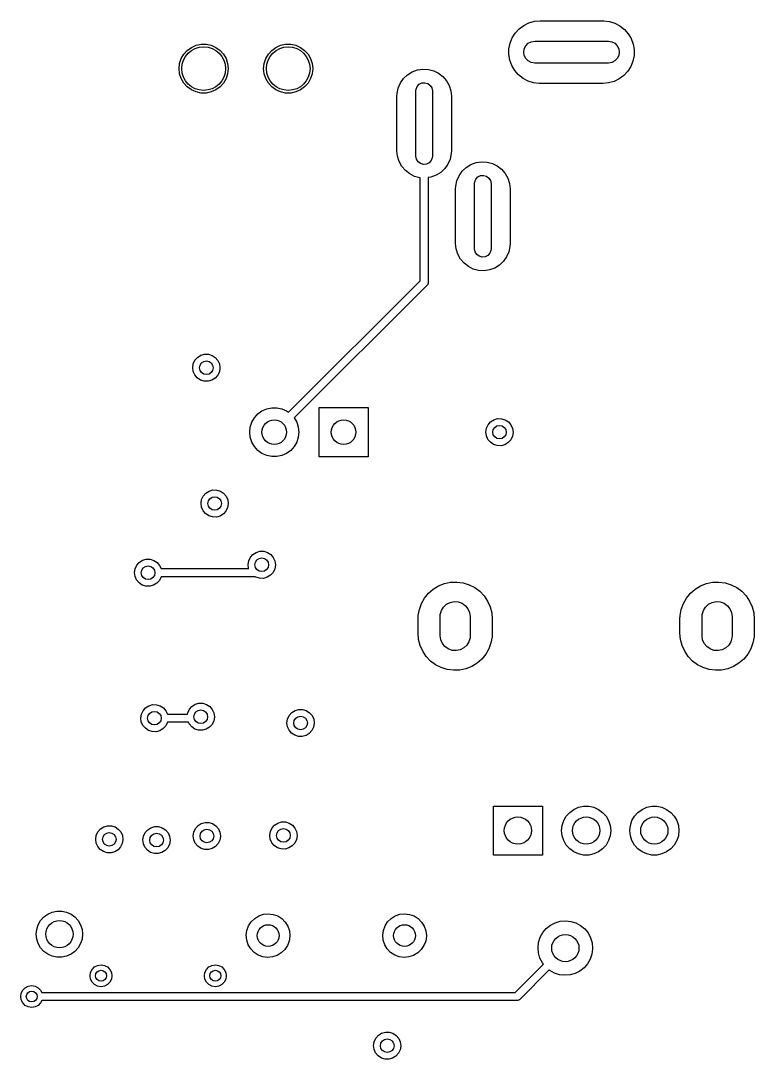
# Model space of a CAD drawing. Extents: x 74 to 207, y -143 to -33.
# Drawn here: x 177.4 to 204.28, y -71.9 to -33.8 of the extents above; entities that cross this region are included whole.
import ezdxf

# ---------------------------------------------------------------- set-up
doc = ezdxf.new("R2010")
doc.units = 0
doc.layers.add('BLACK', color=7, linetype='CONTINUOUS')

msp = doc.modelspace()

# ---------------------------------------------------------------- linework, layer by layer
at = {"layer": 'BLACK', "linetype": 'CONTINUOUS'}
for p, q in [((195.833, -33.9745), (196.022, -33.8814)), ((196.022, -33.8814), (196.224, -33.8243)), ((196.224, -33.8243), (196.434, -33.805)), ((196.434, -33.805), (198.734, -33.805)), ((198.734, -33.805), (198.764, -33.8054)), ((198.764, -33.8054), (198.973, -33.8301)), ((198.973, -33.8301), (199.174, -33.8925)), ((199.174, -33.8925), (199.36, -33.9905)), ((195.409, -34.4329), (195.522, -34.2549)), ((195.522, -34.2549), (195.665, -34.1004)), ((195.665, -34.1004), (195.833, -33.9745)), ((199.36, -33.9905), (199.526, -34.1208)), ((199.526, -34.1208), (199.664, -34.279)), ((199.664, -34.279), (199.772, -34.4599)), ((195.29, -34.8348), (195.331, -34.6284)), ((195.331, -34.6284), (195.409, -34.4329)), ((195.91, -34.7199), (195.999, -34.6314)), ((195.999, -34.6314), (196.11, -34.5746)), ((196.11, -34.5746), (196.234, -34.555)), ((196.234, -34.555), (198.934, -34.555)), ((198.934, -34.555), (199.058, -34.5746)), ((199.058, -34.5746), (199.169, -34.6314)), ((199.169, -34.6314), (199.258, -34.7199)), ((199.772, -34.4599), (199.845, -34.6574)), ((199.845, -34.6574), (199.88, -34.8648)), ((183.279, -35.1939), (183.373, -35.031)), ((183.373, -35.031), (183.499, -34.8912)), ((183.499, -34.8912), (183.651, -34.7806)), ((183.651, -34.7806), (183.823, -34.704)), ((183.823, -34.704), (184.007, -34.6649)), ((184.007, -34.6649), (184.195, -34.6649)), ((184.195, -34.6649), (184.379, -34.704)), ((184.379, -34.704), (184.551, -34.7806)), ((184.551, -34.7806), (184.703, -34.8912)), ((184.703, -34.8912), (184.829, -35.031)), ((184.829, -35.031), (184.923, -35.1939)), ((186.379, -35.1939), (186.473, -35.031)), ((186.473, -35.031), (186.599, -34.8912)), ((186.599, -34.8912), (186.751, -34.7806)), ((186.751, -34.7806), (186.923, -34.704)), ((186.923, -34.704), (187.107, -34.6649)), ((187.107, -34.6649), (187.295, -34.6649)), ((187.295, -34.6649), (187.479, -34.704)), ((187.479, -34.704), (187.651, -34.7806)), ((187.651, -34.7806), (187.803, -34.8912)), ((187.803, -34.8912), (187.929, -35.031)), ((187.929, -35.031), (188.023, -35.1939)), ((195.288, -35.0452), (195.29, -34.8348)), ((195.834, -34.955), (195.854, -34.8314)), ((195.854, -35.0786), (195.834, -34.955)), ((195.854, -34.8314), (195.91, -34.7199)), ((199.258, -34.7199), (199.314, -34.8314)), ((199.314, -34.8314), (199.334, -34.955)), ((199.334, -34.955), (199.314, -35.0786)), ((199.88, -34.8648), (199.878, -35.0752)), ((183.201, -35.56), (183.221, -35.3729)), ((183.221, -35.3729), (183.279, -35.1939)), ((184.923, -35.1939), (184.981, -35.3729)), ((184.981, -35.3729), (185.001, -35.56)), ((186.301, -35.56), (186.321, -35.3729)), ((186.321, -35.3729), (186.379, -35.1939)), ((188.023, -35.1939), (188.081, -35.3729)), ((188.081, -35.3729), (188.101, -35.56)), ((195.323, -35.2526), (195.288, -35.0452)), ((195.396, -35.4501), (195.323, -35.2526)), ((195.91, -35.1901), (195.854, -35.0786)), ((195.999, -35.2786), (195.91, -35.1901)), ((196.11, -35.3354), (195.999, -35.2786)), ((196.234, -35.355), (196.11, -35.3354)), ((198.934, -35.355), (196.234, -35.355)), ((199.058, -35.3354), (198.934, -35.355)), ((199.169, -35.2786), (199.058, -35.3354)), ((199.258, -35.1901), (199.169, -35.2786)), ((199.314, -35.0786), (199.258, -35.1901)), ((199.837, -35.2816), (199.759, -35.4771)), ((199.878, -35.0752), (199.837, -35.2816)), ((183.221, -35.7471), (183.201, -35.56)), ((183.279, -35.9261), (183.221, -35.7471)), ((184.981, -35.7471), (184.923, -35.9261)), ((185.001, -35.56), (184.981, -35.7471)), ((186.321, -35.7471), (186.301, -35.56)), ((186.379, -35.9261), (186.321, -35.7471)), ((188.081, -35.7471), (188.023, -35.9261)), ((188.101, -35.56), (188.081, -35.7471)), ((191.427, -35.9216), (191.574, -35.7827)), ((191.574, -35.7827), (191.746, -35.6762)), ((191.746, -35.6762), (191.935, -35.6064)), ((191.935, -35.6064), (192.135, -35.5762)), ((192.135, -35.5762), (192.337, -35.5868)), ((192.337, -35.5868), (192.533, -35.6377)), ((192.533, -35.6377), (192.714, -35.727)), ((192.714, -35.727), (192.874, -35.8508)), ((195.504, -35.631), (195.396, -35.4501)), ((195.642, -35.7892), (195.504, -35.631)), ((195.808, -35.9195), (195.642, -35.7892)), ((199.646, -35.6551), (199.504, -35.8096)), ((199.759, -35.4771), (199.646, -35.6551)), ((183.373, -36.089), (183.279, -35.9261)), ((183.499, -36.2288), (183.373, -36.089)), ((184.829, -36.089), (184.703, -36.2288)), ((184.923, -35.9261), (184.829, -36.089)), ((186.473, -36.089), (186.379, -35.9261)), ((186.599, -36.2288), (186.473, -36.089)), ((187.929, -36.089), (187.803, -36.2288)), ((188.023, -35.9261), (187.929, -36.089)), ((191.231, -36.2726), (191.311, -36.0871)), ((191.311, -36.0871), (191.427, -35.9216)), ((191.93, -36.2147), (192.005, -36.1342)), ((192.005, -36.1342), (192.104, -36.0859)), ((192.104, -36.0859), (192.213, -36.0764)), ((192.213, -36.0764), (192.319, -36.107)), ((192.319, -36.107), (192.406, -36.1735)), ((192.406, -36.1735), (192.464, -36.267)), ((192.874, -35.8508), (193.005, -36.0043)), ((193.005, -36.0043), (193.103, -36.1811)), ((193.103, -36.1811), (193.164, -36.3739)), ((195.994, -36.0175), (195.808, -35.9195)), ((196.195, -36.0799), (195.994, -36.0175)), ((196.404, -36.1046), (196.195, -36.0799)), ((196.434, -36.105), (196.404, -36.1046)), ((198.734, -36.105), (196.434, -36.105)), ((198.944, -36.0857), (198.734, -36.105)), ((199.146, -36.0286), (198.944, -36.0857)), ((199.335, -35.9355), (199.146, -36.0286)), ((199.504, -35.8096), (199.335, -35.9355)), ((183.651, -36.3394), (183.499, -36.2288)), ((183.823, -36.416), (183.651, -36.3394)), ((184.007, -36.4551), (183.823, -36.416)), ((184.195, -36.4551), (184.007, -36.4551)), ((184.379, -36.416), (184.195, -36.4551)), ((184.551, -36.3394), (184.379, -36.416)), ((184.703, -36.2288), (184.551, -36.3394)), ((186.751, -36.3394), (186.599, -36.2288)), ((186.923, -36.416), (186.751, -36.3394)), ((187.107, -36.4551), (186.923, -36.416)), ((187.295, -36.4551), (187.107, -36.4551)), ((187.479, -36.416), (187.295, -36.4551)), ((187.651, -36.3394), (187.479, -36.416)), ((187.803, -36.2288), (187.651, -36.3394)), ((191.184, -36.575), (191.189, -36.4705)), ((191.189, -36.4705), (191.231, -36.2726)), ((191.884, -36.375), (191.89, -36.3167)), ((191.884, -38.775), (191.884, -36.375)), ((191.89, -36.3167), (191.93, -36.2147)), ((192.464, -36.267), (192.484, -36.375)), ((192.484, -36.375), (192.484, -38.775)), ((193.164, -36.3739), (193.184, -36.575)), ((191.184, -38.575), (191.184, -36.575)), ((193.184, -36.575), (193.184, -38.575)), ((191.204, -38.7761), (191.184, -38.575)), ((191.265, -38.9689), (191.204, -38.7761)), ((191.904, -38.883), (191.884, -38.775)), ((192.478, -38.8333), (192.438, -38.9353)), ((192.484, -38.775), (192.478, -38.8333)), ((193.179, -38.6795), (193.137, -38.8774)), ((193.184, -38.575), (193.179, -38.6795)), ((191.363, -39.1457), (191.265, -38.9689)), ((191.494, -39.2992), (191.363, -39.1457)), ((191.962, -38.9765), (191.904, -38.883)), ((192.049, -39.043), (191.962, -38.9765)), ((192.155, -39.0736), (192.049, -39.043)), ((192.264, -39.0641), (192.155, -39.0736)), ((192.363, -39.0158), (192.264, -39.0641)), ((192.438, -38.9353), (192.363, -39.0158)), ((192.941, -39.2284), (192.794, -39.3673)), ((193.057, -39.0629), (192.941, -39.2284)), ((193.137, -38.8774), (193.057, -39.0629)), ((193.577, -39.3216), (193.724, -39.1827)), ((193.724, -39.1827), (193.896, -39.0762)), ((193.896, -39.0762), (194.085, -39.0064)), ((194.085, -39.0064), (194.285, -38.9762)), ((194.285, -38.9762), (194.487, -38.9868)), ((194.487, -38.9868), (194.683, -39.0377)), ((194.683, -39.0377), (194.864, -39.127)), ((194.864, -39.127), (195.024, -39.2508)), ((191.654, -39.423), (191.494, -39.2992)), ((191.835, -39.5123), (191.654, -39.423)), ((192.031, -39.5632), (191.835, -39.5123)), ((192.034, -39.5634), (192.031, -39.5632)), ((192.034, -43.3389), (192.034, -39.5634)), ((192.433, -39.5436), (192.334, -39.5585)), ((192.334, -39.5585), (192.334, -43.401)), ((192.622, -39.4738), (192.433, -39.5436)), ((192.794, -39.3673), (192.622, -39.4738)), ((193.381, -39.6726), (193.461, -39.4871)), ((193.461, -39.4871), (193.577, -39.3216)), ((194.08, -39.6147), (194.155, -39.5342)), ((194.155, -39.5342), (194.254, -39.4859)), ((194.254, -39.4859), (194.363, -39.4764)), ((194.363, -39.4764), (194.469, -39.507)), ((194.469, -39.507), (194.556, -39.5735)), ((194.556, -39.5735), (194.614, -39.667)), ((195.024, -39.2508), (195.155, -39.4043)), ((195.155, -39.4043), (195.253, -39.5811)), ((195.253, -39.5811), (195.314, -39.7739)), ((193.334, -39.975), (193.339, -39.8705)), ((193.334, -41.975), (193.334, -39.975)), ((193.339, -39.8705), (193.381, -39.6726)), ((194.034, -39.775), (194.04, -39.7167)), ((194.034, -42.175), (194.034, -39.775)), ((194.04, -39.7167), (194.08, -39.6147)), ((194.614, -39.667), (194.634, -39.775)), ((194.634, -39.775), (194.634, -42.175)), ((195.314, -39.7739), (195.334, -39.975)), ((195.334, -39.975), (195.334, -41.975)), ((193.354, -42.1761), (193.334, -41.975)), ((193.415, -42.3689), (193.354, -42.1761)), ((194.054, -42.283), (194.034, -42.175)), ((194.628, -42.2333), (194.588, -42.3353)), ((194.634, -42.175), (194.628, -42.2333)), ((195.287, -42.2774), (195.207, -42.4629)), ((195.329, -42.0795), (195.287, -42.2774)), ((195.334, -41.975), (195.329, -42.0795)), ((193.513, -42.5457), (193.415, -42.3689)), ((193.644, -42.6992), (193.513, -42.5457)), ((194.112, -42.3765), (194.054, -42.283)), ((194.199, -42.443), (194.112, -42.3765)), ((194.305, -42.4736), (194.199, -42.443)), ((194.414, -42.4641), (194.305, -42.4736)), ((194.513, -42.4158), (194.414, -42.4641)), ((194.588, -42.3353), (194.513, -42.4158)), ((195.091, -42.6284), (194.944, -42.7673)), ((195.207, -42.4629), (195.091, -42.6284)), ((193.804, -42.823), (193.644, -42.6992)), ((193.985, -42.9123), (193.804, -42.823)), ((194.181, -42.9632), (193.985, -42.9123)), ((194.383, -42.9738), (194.181, -42.9632)), ((194.583, -42.9436), (194.383, -42.9738)), ((194.772, -42.8738), (194.583, -42.9436)), ((194.944, -42.7673), (194.772, -42.8738)), ((187.208, -48.1649), (192.034, -43.3389)), ((192.334, -43.401), (192.329, -43.4201)), ((192.329, -43.4201), (192.329, -43.4398)), ((192.29, -43.5071), (187.423, -48.3742)), ((192.3, -43.49), (192.29, -43.5071)), ((192.314, -43.476), (192.3, -43.49)), ((192.319, -43.4569), (192.314, -43.476)), ((192.329, -43.4398), (192.319, -43.4569)), ((183.877, -46.152), (183.997, -46.0764)), ((183.997, -46.0764), (184.133, -46.0374)), ((184.133, -46.0374), (184.275, -46.0383)), ((184.275, -46.0383), (184.411, -46.0789)), ((184.411, -46.0789), (184.529, -46.156)), ((183.701, -46.5267), (183.723, -46.3866)), ((183.723, -46.3866), (183.783, -46.2583)), ((183.783, -46.2583), (183.877, -46.152)), ((184.529, -46.156), (184.622, -46.2634)), ((184.622, -46.2634), (184.681, -46.3925)), ((184.681, -46.3925), (184.701, -46.5328)), ((183.719, -46.6673), (183.701, -46.5267)), ((183.776, -46.797), (183.719, -46.6673)), ((183.868, -46.9055), (183.776, -46.797)), ((184.615, -46.8124), (184.52, -46.9175)), ((184.677, -46.6848), (184.615, -46.8124)), ((184.701, -46.545), (184.677, -46.6848)), ((184.701, -46.5328), (184.701, -46.545)), ((183.986, -46.9841), (183.868, -46.9055)), ((184.121, -47.0264), (183.986, -46.9841)), ((184.263, -47.029), (184.121, -47.0264)), ((184.399, -46.9917), (184.263, -47.029)), ((184.52, -46.9175), (184.399, -46.9917)), ((185.868, -48.5289), (185.962, -48.366)), ((185.962, -48.366), (186.088, -48.2262)), ((186.088, -48.2262), (186.24, -48.1156)), ((186.24, -48.1156), (186.412, -48.039)), ((186.412, -48.039), (186.596, -47.9999)), ((186.596, -47.9999), (186.784, -47.9999)), ((186.784, -47.9999), (186.968, -48.039)), ((186.968, -48.039), (187.14, -48.1156)), ((187.14, -48.1156), (187.208, -48.1649)), ((187.423, -48.3742), (187.512, -48.5289)), ((188.33, -49.795), (188.33, -47.995)), ((188.33, -47.995), (190.13, -47.995)), ((190.13, -47.995), (190.13, -49.795)), ((185.79, -48.895), (185.81, -48.7079)), ((185.81, -48.7079), (185.868, -48.5289)), ((187.512, -48.5289), (187.57, -48.7079)), ((187.57, -48.7079), (187.59, -48.895)), ((194.445, -48.8889), (194.467, -48.7488)), ((194.467, -48.7488), (194.527, -48.6205)), ((194.527, -48.6205), (194.621, -48.5142)), ((194.621, -48.5142), (194.741, -48.4386)), ((194.741, -48.4386), (194.877, -48.3996)), ((194.877, -48.3996), (195.019, -48.4005)), ((195.019, -48.4005), (195.155, -48.4411)), ((195.155, -48.4411), (195.274, -48.5182)), ((195.274, -48.5182), (195.366, -48.6256)), ((195.366, -48.6256), (195.425, -48.7547)), ((195.425, -48.7547), (195.445, -48.895)), ((185.81, -49.0821), (185.79, -48.895)), ((185.868, -49.2611), (185.81, -49.0821)), ((187.57, -49.0821), (187.512, -49.2611)), ((187.59, -48.895), (187.57, -49.0821)), ((194.463, -49.0295), (194.445, -48.8889)), ((194.521, -49.1592), (194.463, -49.0295)), ((195.421, -49.047), (195.36, -49.1746)), ((195.445, -48.9072), (195.421, -49.047)), ((195.445, -48.895), (195.445, -48.9072)), ((185.962, -49.424), (185.868, -49.2611)), ((186.088, -49.5638), (185.962, -49.424)), ((187.418, -49.424), (187.292, -49.5638)), ((187.512, -49.2611), (187.418, -49.424)), ((194.612, -49.2677), (194.521, -49.1592)), ((194.73, -49.3463), (194.612, -49.2677)), ((194.865, -49.3886), (194.73, -49.3463)), ((195.007, -49.3912), (194.865, -49.3886)), ((195.144, -49.3539), (195.007, -49.3912)), ((195.264, -49.2797), (195.144, -49.3539)), ((195.36, -49.1746), (195.264, -49.2797)), ((186.24, -49.6744), (186.088, -49.5638)), ((186.412, -49.751), (186.24, -49.6744)), ((186.596, -49.7901), (186.412, -49.751)), ((186.784, -49.7901), (186.596, -49.7901)), ((186.968, -49.751), (186.784, -49.7901)), ((187.14, -49.6744), (186.968, -49.751)), ((187.292, -49.5638), (187.14, -49.6744)), ((190.13, -49.795), (188.33, -49.795)), ((184.301, -51.0548), (184.438, -51.0158)), ((184.438, -51.0158), (184.58, -51.0167)), ((184.58, -51.0167), (184.715, -51.0573)), ((184.006, -51.5051), (184.027, -51.365)), ((184.027, -51.365), (184.088, -51.2367)), ((184.088, -51.2367), (184.182, -51.1304)), ((184.182, -51.1304), (184.301, -51.0548)), ((184.715, -51.0573), (184.834, -51.1344)), ((184.834, -51.1344), (184.927, -51.2418)), ((184.927, -51.2418), (184.986, -51.3709)), ((184.986, -51.3709), (185.006, -51.5112)), ((184.024, -51.6457), (184.006, -51.5051)), ((184.081, -51.7754), (184.024, -51.6457)), ((184.172, -51.8839), (184.081, -51.7754)), ((184.92, -51.7908), (184.825, -51.8959)), ((184.982, -51.6632), (184.92, -51.7908)), ((185.005, -51.5234), (184.982, -51.6632)), ((185.006, -51.5112), (185.005, -51.5234)), ((184.29, -51.9625), (184.172, -51.8839)), ((184.426, -52.0048), (184.29, -51.9625)), ((184.567, -52.0074), (184.426, -52.0048)), ((184.704, -51.9701), (184.567, -52.0074)), ((184.825, -51.8959), (184.704, -51.9701)), ((185.909, -53.3797), (186.029, -53.3041)), ((186.029, -53.3041), (186.165, -53.2651)), ((186.165, -53.2651), (186.307, -53.266)), ((186.307, -53.266), (186.443, -53.3066)), ((186.443, -53.3066), (186.561, -53.3837)), ((181.649, -53.7767), (181.743, -53.6704)), ((181.743, -53.6704), (181.863, -53.5948)), ((181.863, -53.5948), (181.999, -53.5558)), ((181.999, -53.5558), (182.141, -53.5567)), ((182.141, -53.5567), (182.277, -53.5973)), ((182.277, -53.5973), (182.396, -53.6744)), ((182.396, -53.6744), (182.488, -53.7818)), ((185.733, -53.7544), (185.755, -53.6143)), ((185.755, -53.6143), (185.815, -53.486)), ((185.815, -53.486), (185.909, -53.3797)), ((186.561, -53.3837), (186.654, -53.4911)), ((186.654, -53.4911), (186.713, -53.6202)), ((186.713, -53.6202), (186.733, -53.7605)), ((181.567, -54.0451), (181.589, -53.905)), ((181.586, -54.1857), (181.567, -54.0451)), ((181.589, -53.905), (181.649, -53.7767)), ((182.488, -53.7818), (182.543, -53.9012)), ((182.543, -53.9012), (185.754, -53.9012)), ((185.751, -53.895), (185.733, -53.7544)), ((185.754, -53.9012), (185.751, -53.895)), ((186.647, -54.0401), (186.552, -54.1452)), ((186.709, -53.9125), (186.647, -54.0401)), ((186.733, -53.7727), (186.709, -53.9125)), ((186.733, -53.7605), (186.733, -53.7727)), ((181.643, -54.3154), (181.586, -54.1857)), ((181.734, -54.4239), (181.643, -54.3154)), ((181.852, -54.5025), (181.734, -54.4239)), ((182.387, -54.4359), (182.266, -54.5101)), ((182.482, -54.3308), (182.387, -54.4359)), ((182.544, -54.2032), (182.482, -54.3308)), ((185.942, -54.2012), (182.544, -54.2012)), ((182.544, -54.2012), (182.544, -54.2032)), ((185.961, -54.1961), (185.942, -54.2012)), ((185.981, -54.1961), (185.961, -54.1961)), ((185.988, -54.1921), (185.981, -54.1961)), ((186.018, -54.2118), (185.988, -54.1921)), ((186.153, -54.2541), (186.018, -54.2118)), ((186.295, -54.2567), (186.153, -54.2541)), ((186.431, -54.2194), (186.295, -54.2567)), ((186.552, -54.1452), (186.431, -54.2194)), ((192.715, -54.5318), (192.929, -54.4474)), ((192.929, -54.4474), (193.154, -54.4001)), ((193.154, -54.4001), (193.384, -54.3915)), ((193.384, -54.3915), (193.612, -54.4217)), ((193.612, -54.4217), (193.832, -54.4899)), ((202.315, -54.5318), (202.529, -54.4474)), ((202.529, -54.4474), (202.754, -54.4001)), ((202.754, -54.4001), (202.984, -54.3915)), ((202.984, -54.3915), (203.212, -54.4217)), ((203.212, -54.4217), (203.432, -54.4899)), ((181.987, -54.5448), (181.852, -54.5025)), ((182.129, -54.5474), (181.987, -54.5448)), ((182.266, -54.5101), (182.129, -54.5474)), ((192.199, -54.9797), (192.345, -54.8019)), ((192.345, -54.8019), (192.519, -54.6511)), ((192.519, -54.6511), (192.715, -54.5318)), ((193.832, -54.4899), (194.037, -54.5941)), ((194.037, -54.5941), (194.221, -54.7314)), ((194.221, -54.7314), (194.38, -54.8978)), ((201.799, -54.9797), (201.945, -54.8019)), ((201.945, -54.8019), (202.119, -54.6511)), ((202.119, -54.6511), (202.315, -54.5318)), ((203.432, -54.4899), (203.637, -54.5941)), ((203.637, -54.5941), (203.821, -54.7314)), ((203.821, -54.7314), (203.98, -54.8978)), ((192.007, -55.3957), (192.085, -55.1795)), ((192.085, -55.1795), (192.199, -54.9797)), ((192.896, -55.3094), (193.006, -55.2084)), ((193.006, -55.2084), (193.139, -55.1406)), ((193.139, -55.1406), (193.285, -55.1111)), ((193.285, -55.1111), (193.434, -55.122)), ((193.434, -55.122), (193.575, -55.1726)), ((193.575, -55.1726), (193.697, -55.2591)), ((194.38, -54.8978), (194.508, -55.0886)), ((194.508, -55.0886), (194.603, -55.2983)), ((201.607, -55.3957), (201.685, -55.1795)), ((201.685, -55.1795), (201.799, -54.9797)), ((202.496, -55.3094), (202.606, -55.2084)), ((202.606, -55.2084), (202.739, -55.1406)), ((202.739, -55.1406), (202.885, -55.1111)), ((202.885, -55.1111), (203.034, -55.122)), ((203.034, -55.122), (203.175, -55.1726)), ((203.175, -55.1726), (203.297, -55.2591)), ((203.98, -54.8978), (204.108, -55.0886)), ((204.108, -55.0886), (204.203, -55.2983)), ((191.966, -55.622), (192.007, -55.3957)), ((192.77, -55.66), (192.776, -55.5797)), ((192.776, -55.5797), (192.818, -55.4363)), ((192.818, -55.4363), (192.896, -55.3094)), ((193.697, -55.2591), (193.79, -55.3751)), ((193.79, -55.3751), (193.85, -55.5121)), ((193.85, -55.5121), (193.87, -55.66)), ((194.603, -55.2983), (194.661, -55.5209)), ((194.661, -55.5209), (194.68, -55.75)), ((201.566, -55.622), (201.607, -55.3957)), ((202.37, -55.66), (202.376, -55.5797)), ((202.376, -55.5797), (202.418, -55.4363)), ((202.418, -55.4363), (202.496, -55.3094)), ((203.297, -55.2591), (203.39, -55.3751)), ((203.39, -55.3751), (203.45, -55.5121)), ((203.45, -55.5121), (203.47, -55.66)), ((204.203, -55.2983), (204.261, -55.5209)), ((204.261, -55.5209), (204.28, -55.75)), ((191.96, -55.75), (191.966, -55.622)), ((191.96, -56.27), (191.96, -55.75)), ((192.77, -56.36), (192.77, -55.66)), ((193.87, -55.66), (193.87, -56.36)), ((194.68, -55.75), (194.68, -56.27)), ((201.56, -55.75), (201.566, -55.622)), ((201.56, -56.27), (201.56, -55.75)), ((202.37, -56.36), (202.37, -55.66)), ((203.47, -55.66), (203.47, -56.36)), ((204.28, -55.75), (204.28, -56.27)), ((191.979, -56.4991), (191.96, -56.27)), ((192.79, -56.5079), (192.77, -56.36)), ((193.87, -56.36), (193.864, -56.4403)), ((194.68, -56.27), (194.674, -56.398)), ((201.579, -56.4991), (201.56, -56.27)), ((202.39, -56.5079), (202.37, -56.36)), ((203.47, -56.36), (203.464, -56.4403)), ((204.28, -56.27), (204.274, -56.398)), ((192.037, -56.7217), (191.979, -56.4991)), ((192.132, -56.9314), (192.037, -56.7217)), ((192.85, -56.6449), (192.79, -56.5079)), ((192.943, -56.7609), (192.85, -56.6449)), ((193.744, -56.7106), (193.634, -56.8116)), ((193.822, -56.5837), (193.744, -56.7106)), ((193.864, -56.4403), (193.822, -56.5837)), ((194.633, -56.6243), (194.555, -56.8405)), ((194.674, -56.398), (194.633, -56.6243)), ((201.637, -56.7217), (201.579, -56.4991)), ((201.732, -56.9314), (201.637, -56.7217)), ((202.45, -56.6449), (202.39, -56.5079)), ((202.543, -56.7609), (202.45, -56.6449)), ((203.344, -56.7106), (203.234, -56.8116)), ((203.422, -56.5837), (203.344, -56.7106)), ((203.464, -56.4403), (203.422, -56.5837)), ((204.233, -56.6243), (204.155, -56.8405)), ((204.274, -56.398), (204.233, -56.6243)), ((192.26, -57.1222), (192.132, -56.9314)), ((192.419, -57.2886), (192.26, -57.1222)), ((193.065, -56.8474), (192.943, -56.7609)), ((193.206, -56.898), (193.065, -56.8474)), ((193.355, -56.9089), (193.206, -56.898)), ((193.501, -56.8794), (193.355, -56.9089)), ((193.634, -56.8116), (193.501, -56.8794)), ((194.441, -57.0403), (194.295, -57.2181)), ((194.555, -56.8405), (194.441, -57.0403)), ((201.86, -57.1222), (201.732, -56.9314)), ((202.019, -57.2886), (201.86, -57.1222)), ((202.665, -56.8474), (202.543, -56.7609)), ((202.806, -56.898), (202.665, -56.8474)), ((202.955, -56.9089), (202.806, -56.898)), ((203.101, -56.8794), (202.955, -56.9089)), ((203.234, -56.8116), (203.101, -56.8794)), ((204.041, -57.0403), (203.895, -57.2181)), ((204.155, -56.8405), (204.041, -57.0403)), ((192.603, -57.4259), (192.419, -57.2886)), ((192.808, -57.5301), (192.603, -57.4259)), ((193.925, -57.4882), (193.711, -57.5726)), ((194.121, -57.3689), (193.925, -57.4882)), ((194.295, -57.2181), (194.121, -57.3689)), ((202.203, -57.4259), (202.019, -57.2886)), ((202.408, -57.5301), (202.203, -57.4259)), ((203.525, -57.4882), (203.311, -57.5726)), ((203.721, -57.3689), (203.525, -57.4882)), ((203.895, -57.2181), (203.721, -57.3689)), ((193.028, -57.5983), (192.808, -57.5301)), ((193.256, -57.6285), (193.028, -57.5983)), ((193.486, -57.6199), (193.256, -57.6285)), ((193.711, -57.5726), (193.486, -57.6199)), ((202.628, -57.5983), (202.408, -57.5301)), ((202.856, -57.6285), (202.628, -57.5983)), ((203.086, -57.6199), (202.856, -57.6285)), ((203.311, -57.5726), (203.086, -57.6199)), ((181.881, -59.1107), (181.975, -59.0044)), ((181.975, -59.0044), (182.094, -58.9288)), ((182.094, -58.9288), (182.231, -58.8898)), ((182.231, -58.8898), (182.373, -58.8907)), ((182.373, -58.8907), (182.508, -58.9313)), ((182.508, -58.9313), (182.627, -59.0084)), ((182.627, -59.0084), (182.72, -59.1158)), ((183.58, -59.0599), (183.674, -58.9536)), ((183.674, -58.9536), (183.793, -58.878)), ((183.793, -58.878), (183.93, -58.839)), ((183.93, -58.839), (184.072, -58.8399)), ((184.072, -58.8399), (184.207, -58.8805)), ((184.207, -58.8805), (184.326, -58.9576)), ((184.326, -58.9576), (184.419, -59.065)), ((181.799, -59.3791), (181.82, -59.239)), ((181.817, -59.5197), (181.799, -59.3791)), ((181.82, -59.239), (181.881, -59.1107)), ((182.72, -59.1158), (182.774, -59.2352)), ((182.774, -59.2352), (183.512, -59.2352)), ((183.512, -59.2352), (183.519, -59.1882)), ((183.519, -59.1882), (183.58, -59.0599)), ((184.419, -59.065), (184.478, -59.1941)), ((184.497, -59.3466), (184.474, -59.4864)), ((184.478, -59.1941), (184.498, -59.3344)), ((184.498, -59.3344), (184.497, -59.3466)), ((187.155, -59.5569), (187.177, -59.4168)), ((187.177, -59.4168), (187.237, -59.2885)), ((187.237, -59.2885), (187.331, -59.1822)), ((187.331, -59.1822), (187.451, -59.1066)), ((187.451, -59.1066), (187.587, -59.0676)), ((187.587, -59.0676), (187.729, -59.0685)), ((187.729, -59.0685), (187.865, -59.1091)), ((187.865, -59.1091), (187.984, -59.1862)), ((187.984, -59.1862), (188.076, -59.2936)), ((188.076, -59.2936), (188.135, -59.4227)), ((181.874, -59.6494), (181.817, -59.5197)), ((181.965, -59.7579), (181.874, -59.6494)), ((182.083, -59.8365), (181.965, -59.7579)), ((182.618, -59.7699), (182.497, -59.8441)), ((182.713, -59.6648), (182.618, -59.7699)), ((182.775, -59.5372), (182.713, -59.6648)), ((183.545, -59.5352), (182.775, -59.5352)), ((182.775, -59.5352), (182.775, -59.5372)), ((183.573, -59.5986), (183.545, -59.5352)), ((183.664, -59.7071), (183.573, -59.5986)), ((183.782, -59.7857), (183.664, -59.7071)), ((183.918, -59.828), (183.782, -59.7857)), ((184.196, -59.7933), (184.059, -59.8306)), ((184.317, -59.7191), (184.196, -59.7933)), ((184.412, -59.614), (184.317, -59.7191)), ((184.474, -59.4864), (184.412, -59.614)), ((187.174, -59.6975), (187.155, -59.5569)), ((187.231, -59.8272), (187.174, -59.6975)), ((188.132, -59.715), (188.07, -59.8426)), ((188.155, -59.5752), (188.132, -59.715)), ((188.135, -59.4227), (188.155, -59.563)), ((188.155, -59.563), (188.155, -59.5752)), ((182.219, -59.8788), (182.083, -59.8365)), ((182.36, -59.8814), (182.219, -59.8788)), ((182.497, -59.8441), (182.36, -59.8814)), ((184.059, -59.8306), (183.918, -59.828)), ((187.322, -59.9357), (187.231, -59.8272)), ((187.44, -60.0143), (187.322, -59.9357)), ((187.575, -60.0566), (187.44, -60.0143)), ((187.717, -60.0592), (187.575, -60.0566)), ((187.854, -60.0219), (187.717, -60.0592)), ((187.975, -59.9477), (187.854, -60.0219)), ((188.07, -59.8426), (187.975, -59.9477)), ((194.72, -64.41), (194.72, -62.61)), ((194.72, -62.61), (196.52, -62.61)), ((196.52, -62.61), (196.52, -64.41)), ((197.392, -62.981), (197.518, -62.8412)), ((197.518, -62.8412), (197.67, -62.7306)), ((197.67, -62.7306), (197.842, -62.654)), ((197.842, -62.654), (198.026, -62.6149)), ((198.026, -62.6149), (198.214, -62.6149)), ((198.214, -62.6149), (198.398, -62.654)), ((198.398, -62.654), (198.57, -62.7306)), ((198.57, -62.7306), (198.722, -62.8412)), ((198.722, -62.8412), (198.848, -62.981)), ((199.892, -62.981), (200.018, -62.8412)), ((200.018, -62.8412), (200.17, -62.7306)), ((200.17, -62.7306), (200.342, -62.654)), ((200.342, -62.654), (200.526, -62.6149)), ((200.526, -62.6149), (200.714, -62.6149)), ((200.714, -62.6149), (200.898, -62.654)), ((200.898, -62.654), (201.07, -62.7306)), ((201.07, -62.7306), (201.222, -62.8412)), ((201.222, -62.8412), (201.348, -62.981)), ((184.016, -63.2525), (184.153, -63.2135)), ((184.153, -63.2135), (184.294, -63.2144)), ((184.294, -63.2144), (184.43, -63.255)), ((186.821, -63.232), (186.957, -63.193)), ((186.957, -63.193), (187.099, -63.1939)), ((187.099, -63.1939), (187.235, -63.2345)), ((197.24, -63.3229), (197.298, -63.1439)), ((197.298, -63.1439), (197.392, -62.981)), ((198.848, -62.981), (198.942, -63.1439)), ((198.942, -63.1439), (199, -63.3229)), ((199.74, -63.3229), (199.798, -63.1439)), ((199.798, -63.1439), (199.892, -62.981)), ((201.348, -62.981), (201.442, -63.1439)), ((201.442, -63.1439), (201.5, -63.3229)), ((180.167, -63.684), (180.227, -63.5557)), ((180.227, -63.5557), (180.321, -63.4494)), ((180.321, -63.4494), (180.441, -63.3738)), ((180.441, -63.3738), (180.577, -63.3348)), ((180.577, -63.3348), (180.719, -63.3357)), ((180.719, -63.3357), (180.855, -63.3763)), ((180.855, -63.3763), (180.973, -63.4534)), ((180.973, -63.4534), (181.066, -63.5608)), ((181.066, -63.5608), (181.125, -63.6899)), ((181.897, -63.7121), (181.957, -63.5838)), ((181.957, -63.5838), (182.051, -63.4775)), ((182.051, -63.4775), (182.171, -63.4019)), ((182.171, -63.4019), (182.307, -63.3629)), ((182.307, -63.3629), (182.449, -63.3638)), ((182.449, -63.3638), (182.584, -63.4044)), ((182.584, -63.4044), (182.703, -63.4815)), ((182.703, -63.4815), (182.796, -63.5889)), ((182.796, -63.5889), (182.855, -63.718)), ((183.721, -63.7028), (183.742, -63.5627)), ((183.742, -63.5627), (183.803, -63.4344)), ((183.803, -63.4344), (183.896, -63.3281)), ((183.896, -63.3281), (184.016, -63.2525)), ((184.43, -63.255), (184.549, -63.3321)), ((184.549, -63.3321), (184.642, -63.4395)), ((184.642, -63.4395), (184.7, -63.5685)), ((184.7, -63.5685), (184.72, -63.7089)), ((186.525, -63.6823), (186.547, -63.5422)), ((186.547, -63.5422), (186.607, -63.4139)), ((186.607, -63.4139), (186.701, -63.3077)), ((186.701, -63.3077), (186.821, -63.232)), ((187.235, -63.2345), (187.354, -63.3116)), ((187.354, -63.3116), (187.446, -63.419)), ((187.446, -63.419), (187.505, -63.5481)), ((187.505, -63.5481), (187.525, -63.6884)), ((197.22, -63.51), (197.24, -63.3229)), ((197.24, -63.6971), (197.22, -63.51)), ((199, -63.3229), (199.02, -63.51)), ((199.02, -63.51), (199, -63.6971)), ((199.72, -63.51), (199.74, -63.3229)), ((199.74, -63.6971), (199.72, -63.51)), ((201.5, -63.3229), (201.52, -63.51)), ((201.52, -63.51), (201.5, -63.6971)), ((180.145, -63.8241), (180.167, -63.684)), ((180.163, -63.9647), (180.145, -63.8241)), ((180.22, -64.0944), (180.163, -63.9647)), ((181.121, -63.9822), (181.059, -64.1098)), ((181.145, -63.8424), (181.121, -63.9822)), ((181.125, -63.6899), (181.145, -63.8302)), ((181.145, -63.8302), (181.145, -63.8424)), ((181.875, -63.8522), (181.897, -63.7121)), ((181.893, -63.9928), (181.875, -63.8522)), ((182.875, -63.8705), (182.851, -64.0103)), ((182.855, -63.718), (182.875, -63.8583)), ((182.875, -63.8583), (182.875, -63.8705)), ((183.739, -63.8433), (183.721, -63.7028)), ((183.796, -63.9731), (183.739, -63.8433)), ((183.887, -64.0816), (183.796, -63.9731)), ((184.635, -63.9885), (184.54, -64.0936)), ((184.697, -63.8609), (184.635, -63.9885)), ((184.72, -63.7211), (184.697, -63.8609)), ((184.72, -63.7089), (184.72, -63.7211)), ((186.544, -63.8229), (186.525, -63.6823)), ((186.601, -63.9526), (186.544, -63.8229)), ((186.692, -64.0612), (186.601, -63.9526)), ((187.44, -63.968), (187.345, -64.0731)), ((187.502, -63.8404), (187.44, -63.968)), ((187.525, -63.7006), (187.502, -63.8404)), ((187.525, -63.6884), (187.525, -63.7006)), ((197.298, -63.8761), (197.24, -63.6971)), ((197.392, -64.039), (197.298, -63.8761)), ((198.942, -63.8761), (198.848, -64.039)), ((199, -63.6971), (198.942, -63.8761)), ((199.798, -63.8761), (199.74, -63.6971)), ((199.892, -64.039), (199.798, -63.8761)), ((201.442, -63.8761), (201.348, -64.039)), ((201.5, -63.6971), (201.442, -63.8761)), ((180.312, -64.2029), (180.22, -64.0944)), ((180.43, -64.2815), (180.312, -64.2029)), ((180.565, -64.3238), (180.43, -64.2815)), ((180.707, -64.3264), (180.565, -64.3238)), ((180.843, -64.2891), (180.707, -64.3264)), ((180.964, -64.2149), (180.843, -64.2891)), ((181.059, -64.1098), (180.964, -64.2149)), ((181.95, -64.1225), (181.893, -63.9928)), ((182.041, -64.2311), (181.95, -64.1225)), ((182.159, -64.3096), (182.041, -64.2311)), ((182.295, -64.3519), (182.159, -64.3096)), ((182.437, -64.3545), (182.295, -64.3519)), ((182.573, -64.3172), (182.437, -64.3545)), ((182.694, -64.243), (182.573, -64.3172)), ((182.789, -64.1379), (182.694, -64.243)), ((182.851, -64.0103), (182.789, -64.1379)), ((184.005, -64.1602), (183.887, -64.0816)), ((184.141, -64.2024), (184.005, -64.1602)), ((184.282, -64.205), (184.141, -64.2024)), ((184.419, -64.1678), (184.282, -64.205)), ((184.54, -64.0936), (184.419, -64.1678)), ((186.81, -64.1397), (186.692, -64.0612)), ((186.945, -64.182), (186.81, -64.1397)), ((187.087, -64.1846), (186.945, -64.182)), ((187.224, -64.1473), (187.087, -64.1846)), ((187.345, -64.0731), (187.224, -64.1473)), ((197.518, -64.1788), (197.392, -64.039)), ((197.67, -64.2894), (197.518, -64.1788)), ((197.842, -64.366), (197.67, -64.2894)), ((198.026, -64.4051), (197.842, -64.366)), ((198.398, -64.366), (198.214, -64.4051)), ((198.57, -64.2894), (198.398, -64.366)), ((198.722, -64.1788), (198.57, -64.2894)), ((198.848, -64.039), (198.722, -64.1788)), ((200.018, -64.1788), (199.892, -64.039)), ((200.17, -64.2894), (200.018, -64.1788)), ((200.342, -64.366), (200.17, -64.2894)), ((200.526, -64.4051), (200.342, -64.366)), ((200.898, -64.366), (200.714, -64.4051)), ((201.07, -64.2894), (200.898, -64.366)), ((201.222, -64.1788), (201.07, -64.2894)), ((201.348, -64.039), (201.222, -64.1788)), ((196.52, -64.41), (194.72, -64.41)), ((198.214, -64.4051), (198.026, -64.4051)), ((200.714, -64.4051), (200.526, -64.4051)), ((178.247, -66.6783), (178.391, -66.5739)), ((178.391, -66.5739), (178.553, -66.5016)), ((178.553, -66.5016), (178.727, -66.4647)), ((178.727, -66.4647), (178.905, -66.4647)), ((178.905, -66.4647), (179.079, -66.5016)), ((179.079, -66.5016), (179.241, -66.5739)), ((179.241, -66.5739), (179.385, -66.6783)), ((185.973, -66.7304), (186.125, -66.6369)), ((186.125, -66.6369), (186.293, -66.5795)), ((186.293, -66.5795), (186.471, -66.5608)), ((186.471, -66.5608), (186.648, -66.5819)), ((186.648, -66.5819), (186.816, -66.6418)), ((186.816, -66.6418), (186.966, -66.7373)), ((190.973, -66.7304), (191.125, -66.6369)), ((191.125, -66.6369), (191.293, -66.5795)), ((191.293, -66.5795), (191.471, -66.5608)), ((191.471, -66.5608), (191.648, -66.5819)), ((191.648, -66.5819), (191.816, -66.6418)), ((191.816, -66.6418), (191.966, -66.7373)), ((177.985, -67.1333), (178.039, -66.9643)), ((178.039, -66.9643), (178.128, -66.8104)), ((178.128, -66.8104), (178.247, -66.6783)), ((179.385, -66.6783), (179.504, -66.8104)), ((179.504, -66.8104), (179.593, -66.9643)), ((179.593, -66.9643), (179.647, -67.1333)), ((185.688, -67.1727), (185.749, -67.0051)), ((185.749, -67.0051), (185.845, -66.8552)), ((185.845, -66.8552), (185.973, -66.7304)), ((186.966, -66.7373), (187.092, -66.8639)), ((187.092, -66.8639), (187.187, -67.0151)), ((187.187, -67.0151), (187.245, -67.1836)), ((190.688, -67.1727), (190.749, -67.0051)), ((190.749, -67.0051), (190.845, -66.8552)), ((190.845, -66.8552), (190.973, -66.7304)), ((191.966, -66.7373), (192.092, -66.8639)), ((192.092, -66.8639), (192.187, -67.0151)), ((192.187, -67.0151), (192.245, -67.1836)), ((196.658, -67.1035), (196.81, -66.9812)), ((196.81, -66.9812), (196.983, -66.8908)), ((196.983, -66.8908), (197.171, -66.8357)), ((197.171, -66.8357), (197.365, -66.818)), ((197.365, -66.818), (197.559, -66.8384)), ((197.559, -66.8384), (197.746, -66.8961)), ((197.746, -66.8961), (197.917, -66.989)), ((197.917, -66.989), (198.068, -67.1134)), ((177.966, -67.31), (177.985, -67.1333)), ((177.985, -67.4867), (177.966, -67.31)), ((179.647, -67.1333), (179.666, -67.31)), ((179.666, -67.31), (179.647, -67.4867)), ((185.665, -67.3496), (185.688, -67.1727)), ((185.683, -67.5271), (185.665, -67.3496)), ((187.265, -67.3831), (187.24, -67.5598)), ((187.245, -67.1836), (187.265, -67.3608)), ((187.265, -67.3608), (187.265, -67.3831)), ((190.665, -67.3496), (190.688, -67.1727)), ((190.683, -67.5271), (190.665, -67.3496)), ((192.265, -67.3831), (192.24, -67.5598)), ((192.245, -67.1836), (192.265, -67.3608)), ((192.265, -67.3608), (192.265, -67.3831)), ((196.439, -67.4241), (196.533, -67.253)), ((196.533, -67.253), (196.658, -67.1035)), ((198.068, -67.1134), (198.191, -67.2646)), ((198.191, -67.2646), (198.283, -67.4369)), ((178.039, -67.6557), (177.985, -67.4867)), ((178.128, -67.8096), (178.039, -67.6557)), ((179.593, -67.6557), (179.504, -67.8096)), ((179.647, -67.4867), (179.593, -67.6557)), ((185.739, -67.6964), (185.683, -67.5271)), ((185.831, -67.8489), (185.739, -67.6964)), ((187.177, -67.7265), (187.078, -67.875)), ((187.24, -67.5598), (187.177, -67.7265)), ((190.739, -67.6964), (190.683, -67.5271)), ((190.831, -67.8489), (190.739, -67.6964)), ((192.177, -67.7265), (192.078, -67.875)), ((192.24, -67.5598), (192.177, -67.7265)), ((196.358, -67.804), (196.38, -67.6101)), ((196.38, -67.6101), (196.439, -67.4241)), ((198.283, -67.4369), (198.339, -67.6238)), ((198.339, -67.6238), (198.358, -67.818)), ((178.247, -67.9417), (178.128, -67.8096)), ((178.391, -68.0461), (178.247, -67.9417)), ((178.553, -68.1184), (178.391, -68.0461)), ((178.727, -68.1553), (178.553, -68.1184)), ((178.905, -68.1553), (178.727, -68.1553)), ((179.079, -68.1184), (178.905, -68.1553)), ((179.241, -68.0461), (179.079, -68.1184)), ((179.385, -67.9417), (179.241, -68.0461)), ((179.504, -67.8096), (179.385, -67.9417)), ((185.955, -67.9772), (185.831, -67.8489)), ((186.104, -68.0749), (185.955, -67.9772)), ((186.272, -68.137), (186.104, -68.0749)), ((186.448, -68.1606), (186.272, -68.137)), ((186.626, -68.1445), (186.448, -68.1606)), ((186.796, -68.0893), (186.626, -68.1445)), ((186.949, -67.998), (186.796, -68.0893)), ((187.078, -67.875), (186.949, -67.998)), ((190.955, -67.9772), (190.831, -67.8489)), ((191.104, -68.0749), (190.955, -67.9772)), ((191.272, -68.137), (191.104, -68.0749)), ((191.448, -68.1606), (191.272, -68.137)), ((191.626, -68.1445), (191.448, -68.1606)), ((191.796, -68.0893), (191.626, -68.1445)), ((191.949, -67.998), (191.796, -68.0893)), ((192.078, -67.875), (191.949, -67.998)), ((196.374, -67.9985), (196.358, -67.804)), ((196.428, -68.1861), (196.374, -67.9985)), ((198.333, -68.0395), (198.272, -68.2247)), ((198.358, -67.8459), (198.333, -68.0395)), ((198.358, -67.818), (198.358, -67.8459)), ((180.016, -68.5989), (180.105, -68.5104)), ((180.105, -68.5104), (180.216, -68.4536)), ((180.216, -68.4536), (180.34, -68.434)), ((180.34, -68.434), (180.464, -68.4536)), ((180.464, -68.4536), (180.575, -68.5104)), ((180.575, -68.5104), (180.664, -68.5989)), ((184.207, -68.5989), (184.296, -68.5104)), ((184.296, -68.5104), (184.407, -68.4536)), ((184.407, -68.4536), (184.531, -68.434)), ((184.531, -68.434), (184.655, -68.4536)), ((184.655, -68.4536), (184.766, -68.5104)), ((184.766, -68.5104), (184.855, -68.5989)), ((195.518, -69.446), (196.556, -68.4081)), ((196.517, -68.3597), (196.428, -68.1861)), ((196.556, -68.4081), (196.517, -68.3597)), ((198.048, -68.5422), (197.894, -68.6623)), ((198.175, -68.3944), (198.048, -68.5422)), ((198.272, -68.2247), (198.175, -68.3944)), ((179.94, -68.834), (179.96, -68.7104)), ((179.96, -68.9576), (179.94, -68.834)), ((179.96, -68.7104), (180.016, -68.5989)), ((180.664, -68.5989), (180.72, -68.7104)), ((180.72, -68.7104), (180.74, -68.834)), ((180.74, -68.834), (180.72, -68.9576)), ((184.131, -68.834), (184.151, -68.7104)), ((184.151, -68.9576), (184.131, -68.834)), ((184.151, -68.7104), (184.207, -68.5989)), ((184.855, -68.5989), (184.911, -68.7104)), ((184.911, -68.7104), (184.931, -68.834)), ((184.931, -68.834), (184.911, -68.9576)), ((196.767, -68.6215), (195.686, -69.7021)), ((196.787, -68.6391), (196.767, -68.6215)), ((196.958, -68.7344), (196.787, -68.6391)), ((197.143, -68.7947), (196.958, -68.7344)), ((197.337, -68.8178), (197.143, -68.7947)), ((197.532, -68.8028), (197.337, -68.8178)), ((197.72, -68.7503), (197.532, -68.8028)), ((197.894, -68.6623), (197.72, -68.7503)), ((177.476, -69.3609), (177.565, -69.2724)), ((177.565, -69.2724), (177.676, -69.2156)), ((177.676, -69.2156), (177.8, -69.196)), ((177.8, -69.196), (177.924, -69.2156)), ((177.924, -69.2156), (178.035, -69.2724)), ((178.035, -69.2724), (178.124, -69.3609)), ((180.016, -69.0691), (179.96, -68.9576)), ((180.105, -69.1576), (180.016, -69.0691)), ((180.216, -69.2144), (180.105, -69.1576)), ((180.34, -69.234), (180.216, -69.2144)), ((180.464, -69.2144), (180.34, -69.234)), ((180.575, -69.1576), (180.464, -69.2144)), ((180.664, -69.0691), (180.575, -69.1576)), ((180.72, -68.9576), (180.664, -69.0691)), ((184.207, -69.0691), (184.151, -68.9576)), ((184.296, -69.1576), (184.207, -69.0691)), ((184.407, -69.2144), (184.296, -69.1576)), ((184.531, -69.234), (184.407, -69.2144)), ((184.655, -69.2144), (184.531, -69.234)), ((184.766, -69.1576), (184.655, -69.2144)), ((184.855, -69.0691), (184.766, -69.1576)), ((184.911, -68.9576), (184.855, -69.0691)), ((177.4, -69.596), (177.42, -69.4724)), ((177.42, -69.7196), (177.4, -69.596)), ((177.42, -69.4724), (177.476, -69.3609)), ((178.124, -69.3609), (178.167, -69.446)), ((178.167, -69.446), (195.518, -69.446)), ((195.686, -69.7021), (195.669, -69.7119)), ((177.476, -69.8311), (177.42, -69.7196)), ((177.565, -69.9196), (177.476, -69.8311)), ((177.676, -69.9764), (177.565, -69.9196)), ((177.8, -69.996), (177.676, -69.9764)), ((177.924, -69.9764), (177.8, -69.996)), ((178.035, -69.9196), (177.924, -69.9764)), ((178.124, -69.8311), (178.035, -69.9196)), ((178.167, -69.746), (178.124, -69.8311)), ((195.58, -69.746), (178.167, -69.746)), ((195.599, -69.7409), (195.58, -69.746)), ((195.619, -69.7409), (195.599, -69.7409)), ((195.636, -69.731), (195.619, -69.7409)), ((195.655, -69.7259), (195.636, -69.731)), ((195.669, -69.7119), (195.655, -69.7259)), ((190.352, -71.2532), (190.412, -71.1249)), ((190.412, -71.1249), (190.506, -71.0186)), ((190.506, -71.0186), (190.626, -70.943)), ((190.626, -70.943), (190.762, -70.904)), ((190.762, -70.904), (190.904, -70.9049)), ((190.904, -70.9049), (191.04, -70.9455)), ((191.04, -70.9455), (191.159, -71.0226)), ((191.159, -71.0226), (191.251, -71.13)), ((191.251, -71.13), (191.31, -71.2591)), ((190.33, -71.3933), (190.352, -71.2532)), ((190.349, -71.5339), (190.33, -71.3933)), ((190.406, -71.6636), (190.349, -71.5339)), ((191.307, -71.5514), (191.245, -71.679)), ((191.33, -71.4116), (191.307, -71.5514)), ((191.31, -71.2591), (191.33, -71.3994)), ((191.33, -71.3994), (191.33, -71.4116)), ((190.497, -71.7721), (190.406, -71.6636)), ((190.615, -71.8507), (190.497, -71.7721)), ((190.75, -71.893), (190.615, -71.8507)), ((190.892, -71.8956), (190.75, -71.893)), ((191.029, -71.8583), (190.892, -71.8956)), ((191.15, -71.7841), (191.029, -71.8583)), ((191.245, -71.679), (191.15, -71.7841))]:
    msp.add_line(p, q, dxfattribs=at)
at = {"layer": 'BLACK'}
for centre, radius in [((184.101, -35.56), 0.8), ((187.201, -35.56), 0.8), ((184.201, -46.5328), 0.25), ((186.69, -48.895), 0.45), ((189.23, -48.895), 0.45), ((194.945, -48.895), 0.25), ((184.506, -51.5112), 0.25), ((186.233, -53.7605), 0.25), ((182.067, -54.0512), 0.25), ((182.299, -59.3852), 0.25), ((183.998, -59.3344), 0.25), ((187.655, -59.563), 0.25), ((195.62, -63.51), 0.5), ((198.12, -63.51), 0.5), ((200.62, -63.51), 0.5), ((180.645, -63.8302), 0.25), ((182.375, -63.8583), 0.25), ((184.22, -63.7089), 0.25), ((187.025, -63.6884), 0.25), ((178.816, -67.31), 0.5), ((186.465, -67.3608), 0.4), ((191.465, -67.3608), 0.4), ((197.358, -67.818), 0.5), ((180.34, -68.834), 0.2), ((184.531, -68.834), 0.2), ((177.8, -69.596), 0.2), ((190.83, -71.3994), 0.25)]:
    msp.add_circle(centre, radius, dxfattribs=at)

doc.saveas('drawing.dxf')
